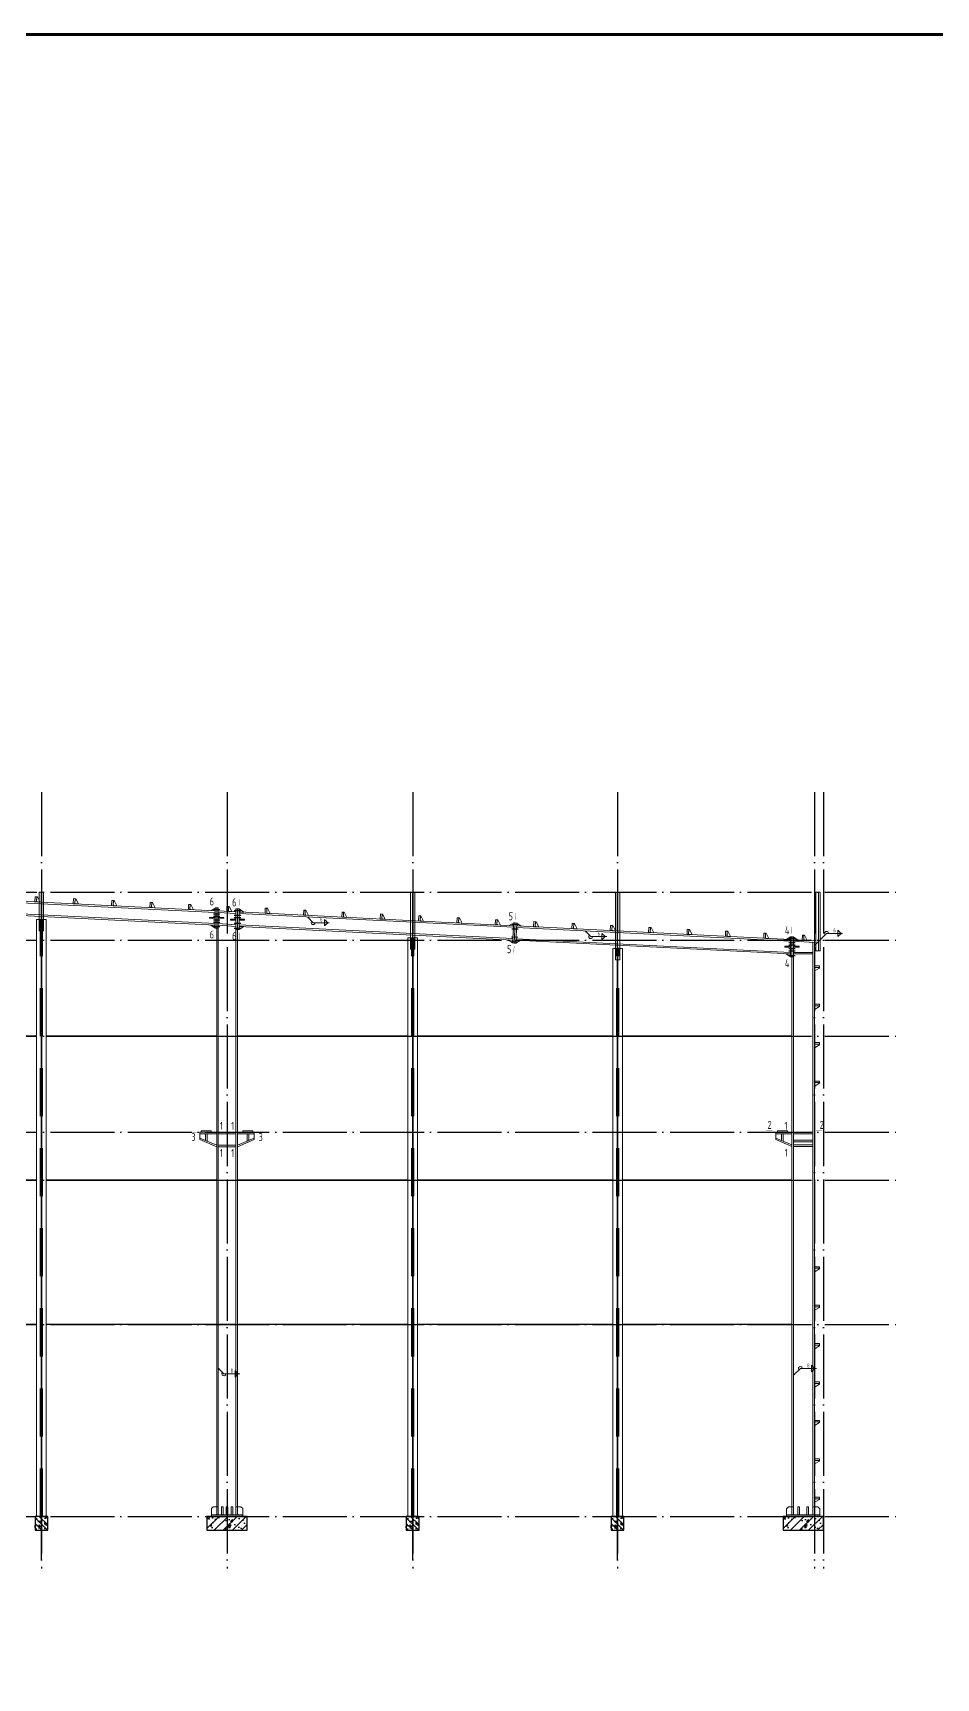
# Model space of a CAD drawing. Extents: x 95752 to 843522, y -411933 to 75567.
# Drawn here: x 186871 to 215091, y -62198 to -10803 of the extents above; entities that cross this region are included whole.
import ezdxf
from ezdxf.enums import TextEntityAlignment as Align

# ---------------------------------------------------------------- set-up
doc = ezdxf.new("R2010")
doc.units = 0
doc.header["$LTSCALE"] = 1000
doc.header["$MEASUREMENT"] = 0
doc.linetypes.add('DOTE', pattern=[2.42, 2, -0.2, 0.02, -0.2])
doc.linetypes.add('线型4', pattern=[2.5, 1.5, -1])
for name, color, linetype, lineweight in [('10', 7, 'Continuous', 18), ('114', 2, 'Continuous', 18), ('12', 2, 'Continuous', 20), ('14', 2, 'Continuous', 20), ('柱子', 3, 'Continuous', 20), ('焊缝标注', 9, 'Continuous', 18), ('门窗', 3, '线型4', 35)]:
    doc.layers.add(name, color=color, linetype=linetype, lineweight=lineweight)
doc.layers.add('DOTE', color=1, linetype='Continuous')
doc.layers.add('PUB_TITLE', color=4, linetype='Continuous')
doc.styles.add('FromPkpm', font='Pkpmeng', dxfattribs={"width": 0.7, "bigfont": 'Pkpmchn'})

msp = doc.modelspace()

# ---------------------------------------------------------------- hatches: boundary and pattern name
h = msp.add_hatch()
h.set_pattern_fill('钢筋混凝土,_O', color=251, scale=50.25)
h.set_pattern_definition([(135, (749264.1, -150317.44), (88.83029, 88.83029), []), (130, (749264.1, -150317.44), (-360.42324, -31.53295), [37.6875, -414.5625]), (185, (749264.1, -150317.44), (69.72255, 377.97655), [30.15, -331.65]), (79.5486, (749234.06, -150320.07), (-290.70096, 346.44337), [32.02945, -352.3239]), (133.8158, (749264.1, -150216.94), (-536.28863, -83.1733), [56.53125, -621.84375]), (83.3644, (749219.4, -150223.9), (-469.668, 489.49423), [48.04417, -528.4858]), (188.8158, (749264.1, -150216.94), (-469.66763, 489.4946), [45.225, -497.475]), (159, (749213.85, -150242.07), (-299.9458, -202.316), [37.6875, -414.5625]), (214, (749213.85, -150242.07), (-122.26595, 364.3879), [30.15, -331.65]), (108.5486, (749188.85, -150258.93), (-422.21187, 162.07157), [32.02945, -352.3239]), (142.5, (749264.1, -150317.44), (-6.110327, 167.279162), [0, -327.63, 0, -336.675, 0, -332.90625]), (172.5, (749264.1, -150317.44), (-132.19244, 198.191885), [0, -191.955, 0, -320.0925, 0, -126.88125]), (212.5, (749376.16, -150317.44), (-268.245774, -11.333823), [0, -125.625, 0, -391.95, 0, -520.0875]), (222.5, (749426.4, -150317.44), (-293.05105, 50.30275), [0, -163.3125, 0, -260.295, 0, -369.3375])])
h.paths.add_polyline_path([(187338.5, -57147), (186936.5, -57147), (186936.5, -57582.2), (187338.5, -57582.2)])
h = msp.add_hatch()
h.set_pattern_fill('钢筋混凝土', color=251, scale=80, style=0)
h.set_pattern_definition([(45, (-125043.78, 75122.37), (-141.42136, 141.42136), []), (50, (-125043.8, 75122.37), (573.80815, -50.2017), [60, -660]), (355, (-125043.8, 75122.4), (-111.0011, 601.7537), [48, -528]), (100.4514, (-124995.96, 75118.2), (462.8075, 551.5516), [50.9922, -560.9137]), (46.1842, (-125043.8, 75282.4), (853.7928, -132.4152), [90, -990]), (96.6356, (-124972.6, 75271.3), (747.7302, 779.2943), [76.4882, -841.3704]), (351.1842, (-125043.8, 75282.4), (747.7296, 779.2949), [72, -792]), (21, (-124963.8, 75242.37), (477.52564, -322.0951), [60, -660]), (326, (-124963.8, 75242.4), (194.6523, 580.12), [48, -528]), (71.4514, (-124924, 75215.53), (672.1781, 258.0244), [50.9922, -560.9137]), (37.5, (-125043.78, 75122.37), (9.72788, 266.31508), [0, -521.6, 0, -536, 0, -530]), (7.5, (-125043.78, 75122.37), (210.45563, 315.52937), [0, -305.6, 0, -509.6, 0, -202]), (327.5, (-125222.18, 75122.37), (427.05795, -18.0439), [0, -200, 0, -624, 0, -828]), (317.5, (-125302.18, 75122.37), (466.54894, 80.084), [0, -260, 0, -414.4, 0, -588])])
h.paths.add_polyline_path([(193567.5, -57147), (192307.5, -57147), (192307.5, -57582.2), (193567.5, -57582.2)])
h = msp.add_hatch()
h.set_pattern_fill('钢筋混凝土,_O', color=251, scale=50.25)
h.set_pattern_definition([(135, (760864.1, -150317.44), (88.83029, 88.83029), []), (130, (760864.1, -150317.44), (-360.42324, -31.53295), [37.6875, -414.5625]), (185, (760864.1, -150317.44), (69.72255, 377.97655), [30.15, -331.65]), (79.5486, (760834.06, -150320.07), (-290.70096, 346.44337), [32.02945, -352.3239]), (133.8158, (760864.1, -150216.94), (-536.28863, -83.1733), [56.53125, -621.84375]), (83.3644, (760819.4, -150223.9), (-469.668, 489.49423), [48.04417, -528.4858]), (188.8158, (760864.1, -150216.94), (-469.66763, 489.4946), [45.225, -497.475]), (159, (760813.85, -150242.07), (-299.9458, -202.316), [37.6875, -414.5625]), (214, (760813.85, -150242.07), (-122.26595, 364.3879), [30.15, -331.65]), (108.5486, (760788.85, -150258.93), (-422.21187, 162.07157), [32.02945, -352.3239]), (142.5, (760864.1, -150317.44), (-6.110327, 167.279162), [0, -327.63, 0, -336.675, 0, -332.90625]), (172.5, (760864.1, -150317.44), (-132.19244, 198.191885), [0, -191.955, 0, -320.0925, 0, -126.88125]), (212.5, (760976.16, -150317.44), (-268.245774, -11.333823), [0, -125.625, 0, -391.95, 0, -520.0875]), (222.5, (761026.4, -150317.44), (-293.05105, 50.30275), [0, -163.3125, 0, -260.295, 0, -369.3375])])
h.paths.add_polyline_path([(198938.5, -57147), (198536.5, -57147), (198536.5, -57582.2), (198938.5, -57582.2)])
h = msp.add_hatch()
h.set_pattern_fill('钢筋混凝土,_O', color=251, scale=50.25)
h.set_pattern_definition([(135, (767264.1, -150317.44), (88.83029, 88.83029), []), (130, (767264.1, -150317.44), (-360.42324, -31.53295), [37.6875, -414.5625]), (185, (767264.1, -150317.44), (69.72255, 377.97655), [30.15, -331.65]), (79.5486, (767234.06, -150320.07), (-290.70096, 346.44337), [32.02945, -352.3239]), (133.8158, (767264.1, -150216.94), (-536.28863, -83.1733), [56.53125, -621.84375]), (83.3644, (767219.4, -150223.9), (-469.668, 489.49423), [48.04417, -528.4858]), (188.8158, (767264.1, -150216.94), (-469.66763, 489.4946), [45.225, -497.475]), (159, (767213.85, -150242.07), (-299.9458, -202.316), [37.6875, -414.5625]), (214, (767213.85, -150242.07), (-122.26595, 364.3879), [30.15, -331.65]), (108.5486, (767188.85, -150258.93), (-422.21187, 162.07157), [32.02945, -352.3239]), (142.5, (767264.1, -150317.44), (-6.110327, 167.279162), [0, -327.63, 0, -336.675, 0, -332.90625]), (172.5, (767264.1, -150317.44), (-132.19244, 198.191885), [0, -191.955, 0, -320.0925, 0, -126.88125]), (212.5, (767376.16, -150317.44), (-268.245774, -11.333823), [0, -125.625, 0, -391.95, 0, -520.0875]), (222.5, (767426.4, -150317.44), (-293.05105, 50.30275), [0, -163.3125, 0, -260.295, 0, -369.3375])])
h.paths.add_polyline_path([(205338.5, -57147), (204936.5, -57147), (204936.5, -57582.2), (205338.5, -57582.2)])
h = msp.add_hatch()
h.set_pattern_fill('钢筋混凝土', color=251, scale=80, style=0)
h.set_pattern_definition([(45, (-107043.78, 75122.37), (-141.42136, 141.42136), []), (50, (-107043.8, 75122.37), (573.80815, -50.2017), [60, -660]), (355, (-107043.8, 75122.4), (-111.0011, 601.7537), [48, -528]), (100.4514, (-106995.96, 75118.2), (462.8075, 551.5516), [50.9922, -560.9137]), (46.1842, (-107043.8, 75282.4), (853.7928, -132.4152), [90, -990]), (96.6356, (-106972.6, 75271.3), (747.7302, 779.2943), [76.4882, -841.3704]), (351.1842, (-107043.8, 75282.4), (747.7296, 779.2949), [72, -792]), (21, (-106963.8, 75242.37), (477.52564, -322.0951), [60, -660]), (326, (-106963.8, 75242.4), (194.6523, 580.12), [48, -528]), (71.4514, (-106924, 75215.53), (672.1781, 258.0244), [50.9922, -560.9137]), (37.5, (-107043.78, 75122.37), (9.72788, 266.31508), [0, -521.6, 0, -536, 0, -530]), (7.5, (-107043.78, 75122.37), (210.45563, 315.52937), [0, -305.6, 0, -509.6, 0, -202]), (327.5, (-107222.18, 75122.37), (427.05795, -18.0439), [0, -200, 0, -624, 0, -828]), (317.5, (-107302.18, 75122.37), (466.54894, 80.084), [0, -260, 0, -414.4, 0, -588])])
h.paths.add_polyline_path([(211567.5, -57147), (210307.5, -57147), (210307.5, -57582.2), (211567.5, -57582.2)])
at = {"layer": '焊缝标注'}
for points in [[(195455.6, -38422.9), (195485.5, -38463.7), (195496.2, -38453.1)], [(204123, -38856.3), (204153, -38897), (204163.6, -38886.5)], [(211287.5, -39315), (211328.1, -39284.9), (211317.5, -39274.3)], [(192662.5, -52514.9), (192692.4, -52555.6), (192703, -52545.1)], [(210637.5, -52739.6), (210678.1, -52709.6), (210667.5, -52698.9)]]:
    msp.add_hatch(color=0, dxfattribs=at).paths.add_polyline_path(points)

# ---------------------------------------------------------------- linework, layer by layer
at = {"color": 2, "const_width": 50}
for points in [[(180888.2, -42147), (186986.7, -42147)], [(187288.2, -42147), (192612.5, -42147)], [(193262.5, -42147), (198586.7, -42147)], [(198888.2, -42147), (204986.7, -42147)], [(205288.2, -42147), (210587.5, -42147)], [(180888.2, -46647), (186986.7, -46647)], [(187288.2, -46647), (192612.5, -46647)], [(193262.5, -46647), (198586.7, -46647)], [(198888.2, -46647), (204986.7, -46647)], [(205288.2, -46647), (210587.5, -46647)], [(180888.2, -51147), (186986.7, -51147)], [(187288.2, -51147), (192612.5, -51147)], [(192662.5, -51147), (193212.5, -51147)], [(193262.5, -51147), (198586.7, -51147)], [(198888.2, -51147), (204986.7, -51147)], [(205288.2, -51147), (210587.5, -51147)]]:
    msp.add_lwpolyline(points, dxfattribs=at)
at = {"color": 6}
for points in [[(187338.5, -57147), (186936.5, -57147), (186936.5, -57582.2), (187338.5, -57582.2)], [(193567.5, -57147), (192307.5, -57147), (192307.5, -57582.2), (193567.5, -57582.2)], [(198938.5, -57147), (198536.5, -57147), (198536.5, -57582.2), (198938.5, -57582.2)], [(205338.5, -57147), (204936.5, -57147), (204936.5, -57582.2), (205338.5, -57582.2)], [(211567.5, -57147), (210307.5, -57147), (210307.5, -57582.2), (211567.5, -57582.2)]]:
    msp.add_lwpolyline(points, close=True, dxfattribs=at)
at = {"layer": '10', "color": 2, "ltscale": 100, "const_width": 9.5}
for points in [[(192612.5, -37838.8), (192612.5, -38038.8)], [(193312.5, -37866.3), (193312.5, -38066.3)], [(201956.9, -38307.4), (201947, -38507.2)], [(192612.5, -39068.8), (192612.5, -38868.8)], [(193312.5, -39116.3), (193312.5, -38916.3)], [(210587.5, -38737.5), (210587.5, -38937.5)], [(201895.5, -39535.9), (201905.5, -39336.2)], [(210587.5, -39967.5), (210587.5, -39767.5)], [(191787.5, -45147), (191987.5, -45147)], [(192612.5, -44847), (192612.5, -45047)], [(193262.5, -44847), (193262.5, -45047)], [(194087.5, -45147), (193887.5, -45147)], [(209787.5, -45089.3), (209987.5, -45089.3)], [(210587.5, -44847), (210587.5, -45047)], [(211537.5, -45089.3), (211337.5, -45089.3)], [(192612.5, -45897), (192612.5, -45697)], [(193262.5, -45897), (193262.5, -45697)], [(210587.5, -45887), (210587.5, -45687)]]:
    msp.add_lwpolyline(points, dxfattribs=at)
at = {"layer": '114', "color": 2, "lineweight": 25, "ltscale": 100}
for p, q in [((192512.5, -38183.2), (192712.5, -38183.2)), ((192512.5, -38323.3), (192712.5, -38323.3)), ((192512.5, -38393.3), (192712.5, -38393.3)), ((192512.5, -38508.3), (192712.5, -38508.3)), ((193162.5, -38215.7), (193362.5, -38215.7)), ((193162.5, -38365.8), (193362.5, -38365.8)), ((193162.5, -38440.8), (193362.5, -38440.8)), ((192512.5, -38583.7), (192712.5, -38583.7)), ((192512.5, -38723.8), (192712.5, -38723.8)), ((193162.5, -38616.2), (193362.5, -38616.2)), ((193162.5, -38766.3), (193362.5, -38766.3)), ((201819.9, -39046.5), (202019.6, -39056.5)), ((201832.8, -38786.8), (202032.6, -38796.8)), ((201839.8, -38647), (202039.6, -38657)), ((201812.9, -39186.4), (202012.6, -39196.3)), ((210487.5, -39081.9), (210687.5, -39081.9)), ((210487.5, -39222), (210687.5, -39222)), ((210487.5, -39292), (210687.5, -39292)), ((210487.5, -39407), (210687.5, -39407)), ((210487.5, -39482.5), (210687.5, -39482.5)), ((210487.5, -39622.5), (210687.5, -39622.5))]:
    msp.add_line(p, q, dxfattribs=at)
at = {"layer": '114', "color": 1, "ltscale": 100, "const_width": 14}
for points in [[(192562.5, -38183.2), (192662.5, -38183.2)], [(192562.5, -38323.3), (192662.5, -38323.3)], [(192562.5, -38393.3), (192662.5, -38393.3)], [(192562.5, -38508.3), (192662.5, -38508.3)], [(193212.5, -38215.7), (193312.5, -38215.7)], [(193212.5, -38365.8), (193312.5, -38365.8)], [(193212.5, -38440.8), (193312.5, -38440.8)], [(192562.5, -38583.7), (192662.5, -38583.7)], [(192562.5, -38723.8), (192662.5, -38723.8)], [(193212.5, -38616.2), (193312.5, -38616.2)], [(193212.5, -38766.3), (193312.5, -38766.3)], [(201869.8, -39049), (201969.7, -39054)], [(201882.8, -38789.3), (201982.7, -38794.3)], [(201889.8, -38649.5), (201989.6, -38654.5)], [(201862.8, -39188.8), (201962.7, -39193.8)], [(210537.5, -39081.9), (210637.5, -39081.9)], [(210537.5, -39222), (210637.5, -39222)], [(210537.5, -39292), (210637.5, -39292)], [(210537.5, -39407), (210637.5, -39407)], [(210537.5, -39482.5), (210637.5, -39482.5)], [(210537.5, -39622.5), (210637.5, -39622.5)]]:
    msp.add_lwpolyline(points, dxfattribs=at)
at = {"layer": '12', "ltscale": 100}
for points in [[(186941.7, -37787), (186933.7, -37946.8)], [(186933.7, -37946.8), (186983.7, -37949.3)], [(186991.7, -37789.5), (186941.7, -37787)], [(186983.7, -37949.3), (186991.7, -37789.5)], [(187084.5, -37934.3), (187083.5, -37954.3), (187003.6, -37950.3), (186984.7, -37929.3), (186991.7, -37789.5), (187011.6, -37790.5), (187084.5, -37934.3)], [(188140.2, -37846.9), (188132.2, -38006.7)], [(188132.2, -38006.7), (188182.2, -38009.2)], [(188190.2, -37849.4), (188140.2, -37846.9)], [(188182.2, -38009.2), (188190.2, -37849.4)], [(189338.7, -37906.8), (189330.7, -38066.6)], [(189388.7, -37909.3), (189338.7, -37906.8)], [(189380.7, -38069.1), (189388.7, -37909.3)], [(190537.2, -37966.7), (190529.2, -38126.5)], [(190587.2, -37969.2), (190537.2, -37966.7)], [(190579.2, -38129), (190587.2, -37969.2)], [(190680, -38114.1), (190679, -38134), (190599.1, -38130), (190580.2, -38109.1), (190587.2, -37969.2), (190607.1, -37970.2), (190680, -38114.1)], [(191735.7, -38026.7), (191727.7, -38186.5)], [(191785.7, -38029.2), (191735.7, -38026.7)], [(191777.7, -38189), (191785.7, -38029.2)], [(191878.5, -38174), (191877.5, -38194), (191797.6, -38190), (191778.7, -38169), (191785.7, -38029.2), (191805.6, -38030.2), (191878.5, -38174)], [(189330.7, -38066.6), (189380.7, -38069.1)], [(190529.2, -38126.5), (190579.2, -38129)], [(191727.7, -38186.5), (191777.7, -38189)], [(192934.2, -38086.6), (192926.2, -38246.4)], [(192926.2, -38246.4), (192976.2, -38248.9)], [(192984.2, -38089.1), (192934.2, -38086.6)], [(192976.2, -38248.9), (192984.2, -38089.1)], [(193077, -38233.9), (193076, -38253.9), (192996.1, -38249.9), (192977.2, -38228.9), (192984.2, -38089.1), (193004.1, -38090.1), (193077, -38233.9)], [(194132.7, -38146.5), (194124.7, -38306.3)], [(194124.7, -38306.3), (194174.7, -38308.8)], [(194182.7, -38149), (194132.7, -38146.5)], [(194174.7, -38308.8), (194182.7, -38149)], [(195331.2, -38206.4), (195323.2, -38366.2)], [(195323.2, -38366.2), (195373.2, -38368.7)], [(195381.2, -38208.9), (195331.2, -38206.4)], [(195373.2, -38368.7), (195381.2, -38208.9)], [(196529.7, -38266.4), (196521.7, -38426.2)], [(196521.7, -38426.2), (196571.7, -38428.7)], [(196579.7, -38268.9), (196529.7, -38266.4)], [(196571.7, -38428.7), (196579.7, -38268.9)], [(196672.5, -38413.7), (196671.5, -38433.7), (196591.7, -38429.7), (196572.7, -38408.7), (196579.7, -38268.9), (196599.6, -38269.9), (196672.5, -38413.7)], [(197728.2, -38326.3), (197720.2, -38486.1)], [(197720.2, -38486.1), (197770.2, -38488.6)], [(197778.2, -38328.8), (197728.2, -38326.3)], [(197770.2, -38488.6), (197778.2, -38328.8)], [(198926.7, -38386.2), (198918.7, -38546)], [(198918.7, -38546), (198968.7, -38548.5)], [(198976.7, -38388.7), (198926.7, -38386.2)], [(198968.7, -38548.5), (198976.7, -38388.7)], [(199069.5, -38533.5), (199068.5, -38553.5), (198988.7, -38549.5), (198969.7, -38528.5), (198976.7, -38388.7), (198996.6, -38389.7), (199069.5, -38533.5)], [(200125.2, -38446.1), (200117.2, -38605.9)], [(200175.2, -38448.6), (200125.2, -38446.1)], [(200167.2, -38608.4), (200175.2, -38448.6)], [(201323.7, -38506.1), (201315.7, -38665.9)], [(201373.7, -38508.6), (201323.7, -38506.1)], [(201365.7, -38668.4), (201373.7, -38508.6)], [(200117.2, -38605.9), (200167.2, -38608.4)], [(201315.7, -38665.9), (201365.7, -38668.4)], [(202522.2, -38566), (202514.2, -38725.8)], [(202514.2, -38725.8), (202564.2, -38728.3)], [(202572.2, -38568.5), (202522.2, -38566)], [(202564.2, -38728.3), (202572.2, -38568.5)], [(202665.1, -38713.3), (202664.1, -38733.3), (202584.2, -38729.3), (202565.2, -38708.3), (202572.2, -38568.5), (202592.1, -38569.5), (202665.1, -38713.3)], [(203720.7, -38625.9), (203712.7, -38785.7)], [(203712.7, -38785.7), (203762.7, -38788.2)], [(203770.7, -38628.4), (203720.7, -38625.9)], [(203762.7, -38788.2), (203770.7, -38628.4)], [(204919.2, -38685.8), (204911.2, -38845.6)], [(204911.2, -38845.6), (204961.2, -38848.1)], [(204969.2, -38688.3), (204919.2, -38685.8)], [(204961.2, -38848.1), (204969.2, -38688.3)], [(205062.1, -38833.2), (205061.1, -38853.1), (204981.2, -38849.1), (204962.2, -38828.2), (204969.2, -38688.3), (204989.2, -38689.3), (205062.1, -38833.2)], [(206117.7, -38745.8), (206109.7, -38905.6)], [(206109.7, -38905.6), (206159.7, -38908.1)], [(206167.7, -38748.3), (206117.7, -38745.8)], [(206159.7, -38908.1), (206167.7, -38748.3)], [(207316.2, -38805.7), (207308.2, -38965.5)], [(207308.2, -38965.5), (207358.2, -38968)], [(207366.2, -38808.2), (207316.2, -38805.7)], [(207358.2, -38968), (207366.2, -38808.2)], [(207459.1, -38953), (207458.1, -38973), (207378.2, -38969), (207359.2, -38948), (207366.2, -38808.2), (207386.2, -38809.2), (207459.1, -38953)], [(208514.7, -38865.6), (208506.8, -39025.4)], [(208506.8, -39025.4), (208556.7, -39027.9)], [(208564.7, -38868.1), (208514.7, -38865.6)], [(208556.7, -39027.9), (208564.7, -38868.1)], [(209713.2, -38925.5), (209705.3, -39085.3)], [(209763.2, -38928), (209713.2, -38925.5)], [(209755.2, -39087.8), (209763.2, -38928)], [(210911.8, -38985.5), (210903.8, -39145.3)], [(210961.7, -38988), (210911.8, -38985.5)], [(210953.7, -39147.8), (210961.7, -38988)], [(211054.6, -39132.8), (211053.6, -39152.7), (210973.7, -39148.8), (210954.7, -39127.8), (210961.7, -38988), (210981.7, -38989), (211054.6, -39132.8)], [(209705.3, -39085.3), (209755.2, -39087.8)], [(210903.8, -39145.3), (210953.7, -39147.8)], [(211447.5, -39947), (211287.5, -39947)], [(211287.5, -39947), (211287.5, -39997)], [(211287.5, -39997), (211447.5, -39997)], [(211447.5, -39997), (211447.5, -39947)], [(211447.5, -41147), (211287.5, -41147)], [(211287.5, -41147), (211287.5, -41197)], [(211287.5, -41197), (211447.5, -41197)], [(211447.5, -41197), (211447.5, -41147)], [(211447.5, -42347), (211287.5, -42347)], [(211287.5, -42347), (211287.5, -42397)], [(211287.5, -42397), (211447.5, -42397)], [(211447.5, -42397), (211447.5, -42347)], [(211447.5, -43547), (211287.5, -43547)], [(211287.5, -43547), (211287.5, -43597)], [(211287.5, -43597), (211447.5, -43597)], [(211447.5, -43597), (211447.5, -43547)], [(211447.5, -49347), (211287.5, -49347)], [(211287.5, -49347), (211287.5, -49397)], [(211287.5, -49397), (211447.5, -49397)], [(211447.5, -49397), (211447.5, -49347)], [(211447.5, -50547), (211287.5, -50547)], [(211287.5, -50547), (211287.5, -50597)], [(211287.5, -50597), (211447.5, -50597)], [(211447.5, -50597), (211447.5, -50547)], [(211447.5, -51747), (211287.5, -51747)], [(211287.5, -51747), (211287.5, -51797)], [(211287.5, -51797), (211447.5, -51797)], [(211447.5, -51797), (211447.5, -51747)], [(211447.5, -52947), (211287.5, -52947)], [(211287.5, -52947), (211287.5, -52997)], [(211287.5, -52997), (211447.5, -52997)], [(211447.5, -52997), (211447.5, -52947)], [(211447.5, -54147), (211287.5, -54147)], [(211287.5, -54147), (211287.5, -54197)], [(211287.5, -54197), (211447.5, -54197)], [(211447.5, -54197), (211447.5, -54147)], [(211447.5, -55347), (211287.5, -55347)], [(211287.5, -55347), (211287.5, -55397)], [(211287.5, -55397), (211447.5, -55397)], [(211447.5, -55397), (211447.5, -55347)], [(211447.5, -56547), (211287.5, -56547)], [(211287.5, -56547), (211287.5, -56597)], [(211287.5, -56597), (211447.5, -56597)], [(211447.5, -56597), (211447.5, -56547)]]:
    msp.add_lwpolyline(points, dxfattribs=at)
for points in [[(188283, -37994.2), (188282, -38014.2), (188202.1, -38010.2), (188183.2, -37989.2), (188190.2, -37849.4), (188210.1, -37850.4), (188283, -37994.2)], [(189481.5, -38054.1), (189480.5, -38074.1), (189400.6, -38070.1), (189381.7, -38049.1), (189388.7, -37909.3), (189408.6, -37910.3), (189481.5, -38054.1)], [(194275.5, -38293.8), (194274.5, -38313.8), (194194.6, -38309.8), (194175.7, -38288.8), (194182.7, -38149), (194202.6, -38150), (194275.5, -38293.8)], [(195474, -38353.8), (195473, -38373.7), (195393.1, -38369.7), (195374.2, -38348.8), (195381.2, -38208.9), (195401.1, -38209.9), (195474, -38353.8)], [(197871, -38473.6), (197870, -38493.6), (197790.1, -38489.6), (197771.2, -38468.6), (197778.2, -38328.8), (197798.1, -38329.8), (197871, -38473.6)], [(200268, -38593.5), (200267, -38613.4), (200187.2, -38609.4), (200168.2, -38588.5), (200175.2, -38448.6), (200195.1, -38449.6)], [(201466.6, -38653.4), (201465.6, -38673.4), (201385.7, -38669.4), (201366.7, -38648.4), (201373.7, -38508.6), (201393.6, -38509.6)], [(203863.6, -38773.2), (203862.6, -38793.2), (203782.7, -38789.2), (203763.7, -38768.2), (203770.7, -38628.4), (203790.6, -38629.4), (203863.6, -38773.2)], [(206260.6, -38893.1), (206259.6, -38913.1), (206179.7, -38909.1), (206160.7, -38888.1), (206167.7, -38748.3), (206187.7, -38749.3), (206260.6, -38893.1)], [(208657.6, -39012.9), (208656.6, -39032.9), (208576.7, -39028.9), (208557.7, -39007.9), (208564.7, -38868.1), (208584.7, -38869.1), (208657.6, -39012.9)], [(209856.1, -39072.9), (209855.1, -39092.8), (209775.2, -39088.8), (209756.2, -39067.9), (209763.2, -38928), (209783.2, -38929), (209856.1, -39072.9)], [(211307.5, -40097), (211287.5, -40097), (211287.5, -40017), (211307.5, -39997), (211447.5, -39997), (211447.5, -40017), (211307.5, -40097)], [(211307.5, -41297), (211287.5, -41297), (211287.5, -41217), (211307.5, -41197), (211447.5, -41197), (211447.5, -41217), (211307.5, -41297)], [(211307.5, -42497), (211287.5, -42497), (211287.5, -42417), (211307.5, -42397), (211447.5, -42397), (211447.5, -42417), (211307.5, -42497)], [(211307.5, -43697), (211287.5, -43697), (211287.5, -43617), (211307.5, -43597), (211447.5, -43597), (211447.5, -43617), (211307.5, -43697)], [(211307.5, -49497), (211287.5, -49497), (211287.5, -49417), (211307.5, -49397), (211447.5, -49397), (211447.5, -49417), (211307.5, -49497)], [(211307.5, -50697), (211287.5, -50697), (211287.5, -50617), (211307.5, -50597), (211447.5, -50597), (211447.5, -50617), (211307.5, -50697)], [(211307.5, -51897), (211287.5, -51897), (211287.5, -51817), (211307.5, -51797), (211447.5, -51797), (211447.5, -51817), (211307.5, -51897)], [(211307.5, -53097), (211287.5, -53097), (211287.5, -53017), (211307.5, -52997), (211447.5, -52997), (211447.5, -53017), (211307.5, -53097)], [(211307.5, -54297), (211287.5, -54297), (211287.5, -54217), (211307.5, -54197), (211447.5, -54197), (211447.5, -54217), (211307.5, -54297)], [(211307.5, -55497), (211287.5, -55497), (211287.5, -55417), (211307.5, -55397), (211447.5, -55397), (211447.5, -55417), (211307.5, -55497)], [(211307.5, -56697), (211287.5, -56697), (211287.5, -56617), (211307.5, -56597), (211447.5, -56597), (211447.5, -56617), (211307.5, -56697)]]:
    msp.add_lwpolyline(points, close=True, dxfattribs=at)
at = {"layer": '14', "color": 2, "ltscale": 100}
for points in [[(192562.5, -38438.3), (192392.5, -38438.3)], [(192392.5, -38438.3), (192392.5, -38463.3)], [(192392.5, -38463.3), (192562.5, -38463.3)], [(192427.6, -38221.5), (192562.5, -38143.2)], [(192542.5, -38227.2), (192427.6, -38221.5)], [(192562.5, -38208.2), (192542.5, -38227.2)], [(192562.5, -38143.2), (192562.5, -38208.2)], [(192562.5, -38463.3), (192562.5, -38438.3)], [(193212.5, -38265.7), (192662.5, -38228.2)], [(192662.5, -38228.2), (192662.5, -38278.3)], [(192662.5, -38278.3), (193212.5, -38315.8)], [(192662.5, -38438.3), (192832.5, -38438.3)], [(192662.5, -38463.3), (192662.5, -38438.3)], [(192832.5, -38463.3), (192662.5, -38463.3)], [(192832.5, -38438.3), (192832.5, -38463.3)], [(193212.5, -38490.8), (193042.5, -38490.8)], [(193042.5, -38490.8), (193042.5, -38515.8)], [(193042.5, -38515.8), (193212.5, -38515.8)], [(193212.5, -38315.8), (193212.5, -38265.7)], [(193212.5, -38515.8), (193212.5, -38490.8)], [(193312.5, -38245.7), (193312.5, -38170.7)], [(193312.5, -38170.7), (193457.3, -38272.9)], [(193332.4, -38266.7), (193312.5, -38245.7)], [(193312.5, -38490.8), (193482.5, -38490.8)], [(193312.5, -38515.8), (193312.5, -38490.8)], [(193482.5, -38515.8), (193312.5, -38515.8)], [(193457.3, -38272.9), (193332.4, -38266.7)], [(193482.5, -38490.8), (193482.5, -38515.8)], [(192562.5, -38768.8), (192427.6, -38672)], [(192427.6, -38672), (192542.5, -38677.8)], [(192542.5, -38677.8), (192562.5, -38698.8)], [(192562.5, -38698.8), (192562.5, -38768.8)], [(192662.5, -38628.7), (193212.5, -38666.2)], [(192662.5, -38678.8), (192662.5, -38628.7)], [(193212.5, -38716.3), (192662.5, -38678.8)], [(193212.5, -38666.2), (193212.5, -38716.3)], [(193312.5, -38736.3), (193332.4, -38717.3)], [(193457.3, -38723.5), (193312.5, -38811.3)], [(193312.5, -38811.3), (193312.5, -38736.3)], [(193332.4, -38717.3), (193457.3, -38723.5)], [(201752.7, -38687.7), (201892, -38604.6)], [(201867.5, -38693.5), (201752.7, -38687.7)], [(201888.5, -38674.5), (201867.5, -38693.5)], [(201892, -38604.6), (201888.5, -38674.5)], [(201988.4, -38679.5), (201991.9, -38609.6)], [(202007.4, -38700.5), (201988.4, -38679.5)], [(201991.9, -38609.6), (202122.2, -38706.2)], [(202122.2, -38706.2), (202007.4, -38700.5)], [(210402.6, -39120.2), (210537.5, -39041.9)], [(210537.5, -39041.9), (210537.5, -39106.9)], [(210637.5, -39111.9), (210637.5, -39046.9)], [(210637.5, -39046.9), (210772.3, -39138.7)], [(201860.6, -39233.8), (201730.2, -39137.2)], [(201730.2, -39137.2), (201845.1, -39142.9)], [(201845.1, -39142.9), (201864, -39163.9)], [(201864, -39163.9), (201860.6, -39233.8)], [(202099.8, -39155.6), (201960.4, -39238.8)], [(201960.4, -39238.8), (201963.9, -39168.9)], [(201963.9, -39168.9), (201984.9, -39149.9)], [(201984.9, -39149.9), (202099.8, -39155.6)], [(210537.5, -39337), (210367.5, -39337)], [(210367.5, -39337), (210367.5, -39362)], [(210367.5, -39362), (210537.5, -39362)], [(210517.5, -39125.9), (210402.6, -39120.2)], [(210537.5, -39662.5), (210402.6, -39570.8)], [(210402.6, -39570.8), (210517.5, -39576.5)], [(210537.5, -39106.9), (210517.5, -39125.9)], [(210537.5, -39362), (210537.5, -39337)], [(210657.4, -39132.9), (210637.5, -39111.9)], [(210637.5, -39337), (210807.5, -39337)], [(210637.5, -39362), (210637.5, -39337)], [(210807.5, -39362), (210637.5, -39362)], [(210637.5, -39527.5), (211237.5, -39527.5)], [(210637.5, -39577.5), (210637.5, -39527.5)], [(210772.3, -39138.7), (210657.4, -39132.9)], [(210807.5, -39337), (210807.5, -39362)], [(211237.5, -39527.5), (211237.5, -39577.5)], [(210517.5, -39576.5), (210537.5, -39597.5)], [(210537.5, -39597.5), (210537.5, -39662.5)], [(211237.5, -39577.5), (210637.5, -39577.5)], [(192262.5, -45400.3), (192262.5, -45197)], [(192262.5, -45197), (192312.5, -45197)], [(192312.5, -45197), (192312.5, -45421.2)], [(192662.5, -45147), (193212.5, -45147)], [(192662.5, -45197), (192662.5, -45147)], [(193212.5, -45197), (192662.5, -45197)], [(193212.5, -45147), (193212.5, -45197)], [(193562.5, -45421.2), (193562.5, -45197)], [(193562.5, -45197), (193612.5, -45197)], [(193612.5, -45197), (193612.5, -45400.3)], [(210262.5, -45400.5), (210262.5, -45197)], [(210262.5, -45197), (210312.5, -45197)], [(210312.5, -45197), (210312.5, -45421.5)], [(210637.5, -45147), (211237.5, -45147)], [(210637.5, -45197), (210637.5, -45147)], [(211237.5, -45197), (210637.5, -45197)], [(192312.5, -45421.2), (192262.5, -45400.3)], [(192662.5, -45547), (193212.5, -45547)], [(192662.5, -45597), (192662.5, -45547)], [(193212.5, -45597), (192662.5, -45597)], [(193212.5, -45547), (193212.5, -45597)], [(193612.5, -45400.3), (193562.5, -45421.2)], [(210312.5, -45421.5), (210262.5, -45400.5)], [(210637.5, -45397), (211237.5, -45397)], [(210637.5, -45447), (210637.5, -45397)], [(211237.5, -45447), (210637.5, -45447)], [(210637.5, -45537), (211237.5, -45537)], [(210637.5, -45587), (210637.5, -45537)], [(211237.5, -45587), (210637.5, -45587)], [(192447.5, -56902), (192502.5, -56847)], [(192447.5, -57097), (192447.5, -56902)], [(192502.5, -56847), (192612.5, -56847)], [(192612.5, -56847), (192612.5, -57077)], [(192612.5, -57097), (192612.5, -56847)], [(192612.5, -56847), (192662.5, -56847)], [(192662.5, -56847), (192662.5, -57097)], [(192762.5, -57097), (192762.5, -56847)], [(192762.5, -56847), (192812.5, -56847)], [(192812.5, -56847), (192812.5, -57097)], [(192912.5, -57097), (192912.5, -56847)], [(192912.5, -56847), (192962.5, -56847)], [(192962.5, -56847), (192962.5, -57097)], [(193062.5, -57097), (193062.5, -56847)], [(193062.5, -56847), (193112.5, -56847)], [(193112.5, -56847), (193112.5, -57097)], [(193212.5, -57097), (193212.5, -56847)], [(193212.5, -56847), (193262.5, -56847)], [(193262.5, -56847), (193262.5, -57077)], [(193372.5, -56847), (193262.5, -56847)], [(193262.5, -56847), (193262.5, -57097)], [(193427.5, -56902), (193372.5, -56847)], [(193427.5, -57097), (193427.5, -56902)], [(210417.5, -56907), (210477.5, -56847)], [(210417.5, -57097), (210417.5, -56907)], [(210477.5, -56847), (210587.5, -56847)], [(210587.5, -56847), (210587.5, -57077)], [(210587.5, -57097), (210587.5, -56847)], [(210587.5, -56847), (210637.5, -56847)], [(210637.5, -56847), (210637.5, -57097)], [(210775, -57097), (210775, -56847)], [(210775, -56847), (210825, -56847)], [(210825, -56847), (210825, -57097)], [(211050, -57097), (211050, -56847)], [(211050, -56847), (211100, -56847)], [(211100, -56847), (211100, -57097)], [(211237.5, -57097), (211237.5, -56847)], [(211237.5, -56847), (211287.5, -56847)], [(211287.5, -56847), (211287.5, -57077)], [(211397.5, -56847), (211287.5, -56847)], [(211287.5, -56847), (211287.5, -57097)], [(211457.5, -56907), (211397.5, -56847)], [(211457.5, -57097), (211457.5, -56907)], [(192592.5, -57097), (192447.5, -57097)], [(192612.5, -57077), (192592.5, -57097)], [(192662.5, -57097), (192612.5, -57097)], [(192812.5, -57097), (192762.5, -57097)], [(192962.5, -57097), (192912.5, -57097)], [(193112.5, -57097), (193062.5, -57097)], [(193262.5, -57097), (193212.5, -57097)], [(193262.5, -57077), (193282.5, -57097)], [(193282.5, -57097), (193427.5, -57097)], [(210567.5, -57097), (210417.5, -57097)], [(210587.5, -57077), (210567.5, -57097)], [(210637.5, -57097), (210587.5, -57097)], [(210825, -57097), (210775, -57097)], [(211100, -57097), (211050, -57097)], [(211287.5, -57097), (211237.5, -57097)], [(211287.5, -57077), (211307.5, -57097)], [(211307.5, -57097), (211457.5, -57097)]]:
    msp.add_lwpolyline(points, dxfattribs=at)
at = {"layer": '14', "ltscale": 100}
for points in [[(192562.5, -38768.8), (192562.5, -38138.8)], [(192562.5, -38138.8), (192612.5, -38138.8)], [(192612.5, -38768.8), (192612.5, -38138.8)], [(192612.5, -38138.8), (192662.5, -38138.8)], [(192612.5, -38138.8), (192612.5, -38768.8)], [(192662.5, -38138.8), (192662.5, -38768.8)], [(193212.5, -38816.3), (193212.5, -38166.3)], [(193212.5, -38166.3), (193262.5, -38166.3)], [(193262.5, -38166.3), (193262.5, -38816.3)], [(193262.5, -38816.3), (193262.5, -38166.3)], [(193262.5, -38166.3), (193312.5, -38166.3)], [(193312.5, -38166.3), (193312.5, -38816.3)], [(192612.5, -38768.8), (192562.5, -38768.8)], [(192662.5, -38768.8), (192612.5, -38768.8)], [(193262.5, -38816.3), (193212.5, -38816.3)], [(193312.5, -38816.3), (193262.5, -38816.3)], [(201860.6, -39233.8), (201892, -38604.6)], [(201892, -38604.6), (201942, -38607.1)], [(201942, -38607.1), (201910.5, -39236.3)], [(201910.5, -39236.3), (201942, -38607.1)], [(201942, -38607.1), (201991.9, -38609.6)], [(201991.9, -38609.6), (201960.4, -39238.8)], [(210537.5, -39667.5), (210537.5, -39037.5)], [(210537.5, -39037.5), (210587.5, -39037.5)], [(210587.5, -39667.5), (210587.5, -39037.5)], [(210587.5, -39037.5), (210637.5, -39037.5)], [(210587.5, -39037.5), (210587.5, -39667.5)], [(210637.5, -39037.5), (210637.5, -39667.5)], [(201910.5, -39236.3), (201860.6, -39233.8)], [(201960.4, -39238.8), (201910.5, -39236.3)], [(210637.5, -39131.9), (211287.5, -39164.4)], [(210637.5, -39182), (210637.5, -39131.9)], [(211287.5, -39214.5), (210637.5, -39182)], [(211287.5, -39164.4), (211287.5, -39214.5)], [(210587.5, -39667.5), (210537.5, -39667.5)], [(210637.5, -39667.5), (210587.5, -39667.5)], [(192087.5, -45147), (192612.5, -45147)], [(192087.5, -45197), (192087.5, -45147)], [(192612.5, -45197), (192087.5, -45197)], [(192087.5, -45197), (192087.5, -45327)], [(192612.5, -45197), (192087.5, -45197)], [(192442.5, -45097), (192132.5, -45097)], [(192132.5, -45097), (192132.5, -45147)], [(192132.5, -45147), (192442.5, -45147)], [(192442.5, -45147), (192442.5, -45097)], [(192612.5, -45147), (192612.5, -45197)], [(192612.5, -45547), (192612.5, -45197)], [(193262.5, -45147), (193787.5, -45147)], [(193262.5, -45197), (193262.5, -45147)], [(193787.5, -45197), (193262.5, -45197)], [(193262.5, -45197), (193262.5, -45547)], [(193787.5, -45197), (193262.5, -45197)], [(193432.5, -45097), (193742.5, -45097)], [(193432.5, -45147), (193432.5, -45097)], [(193742.5, -45147), (193432.5, -45147)], [(193742.5, -45097), (193742.5, -45147)], [(193787.5, -45147), (193787.5, -45197)], [(193787.5, -45327), (193787.5, -45197)], [(210087.5, -45147), (210587.5, -45147)], [(210087.5, -45197), (210087.5, -45147)], [(210587.5, -45197), (210087.5, -45197)], [(210087.5, -45197), (210087.5, -45327)], [(210587.5, -45197), (210087.5, -45197)], [(210442.5, -45097), (210132.5, -45097)], [(210132.5, -45097), (210132.5, -45147)], [(210132.5, -45147), (210442.5, -45147)], [(210442.5, -45147), (210442.5, -45097)], [(210587.5, -45147), (210587.5, -45197)], [(210587.5, -45537), (210587.5, -45197)], [(192087.5, -45327), (192612.5, -45547)], [(192087.5, -45327), (192612.5, -45547)], [(192087.5, -45377), (192087.5, -45327)], [(192612.5, -45597), (192087.5, -45377)], [(192612.5, -45547), (192612.5, -45597)], [(193262.5, -45547), (193787.5, -45327)], [(193262.5, -45547), (193787.5, -45327)], [(193787.5, -45377), (193262.5, -45597)], [(193262.5, -45597), (193262.5, -45547)], [(193787.5, -45327), (193787.5, -45377)], [(210087.5, -45327), (210587.5, -45537)], [(210087.5, -45327), (210587.5, -45537)], [(210087.5, -45377), (210087.5, -45327)], [(210587.5, -45587), (210087.5, -45377)], [(210587.5, -45537), (210587.5, -45587)], [(192447.5, -57147), (192447.5, -57097)], [(192447.5, -57097), (193427.5, -57097)], [(193427.5, -57147), (192447.5, -57147)], [(193427.5, -57097), (193427.5, -57147)], [(210417.5, -57147), (210417.5, -57097)], [(210417.5, -57097), (211457.5, -57097)], [(211457.5, -57147), (210417.5, -57147)], [(211457.5, -57097), (211457.5, -57147)]]:
    msp.add_lwpolyline(points, dxfattribs=at)
at = {"layer": 'DOTE', "linetype": 'DOTE'}
for p, q in [((187137.5, -34520.9), (187137.5, -58772.5)), ((192937.5, -34520.9), (192937.5, -58772.5)), ((198737.5, -34520.9), (198737.5, -58772.5)), ((198737.5, -34520.9), (198737.5, -58772.5)), ((205137.5, -34520.9), (205137.5, -58772.5)), ((205137.5, -34520.9), (205137.5, -58772.5)), ((211287.5, -34520.9), (211287.5, -58772.5)), ((211567.5, -34520.9), (211567.5, -58772.5)), ((153536.7, -37647), (213833.1, -37647)), ((153536.7, -39147), (213833.1, -39147)), ((153536.7, -42147), (213833.1, -42147)), ((153536.7, -45147), (213833.1, -45147)), ((153536.7, -46647), (213833.1, -46647)), ((153536.7, -51147), (213833.1, -51147)), ((153536.7, -57147), (213833.1, -57147))]:
    msp.add_line(p, q, dxfattribs=at)
at = {"layer": 'DOTE'}
for p, q in [((187137.5, -58507.4), (187137.5, -37647)), ((198737.5, -58507.4), (198737.5, -37647)), ((205137.5, -58507.4), (205137.5, -37647))]:
    msp.add_line(p, q, dxfattribs=at)
at = {"layer": 'PUB_TITLE', "const_width": 100}
msp.add_lwpolyline([(149282.8, -92953.3), (264682.8, -92953.3), (264682.8, -10853.3), (149282.8, -10853.3)], close=True, dxfattribs=at)
at = {"layer": '柱子', "ltscale": 100}
for points in [[(183987.5, -37799.5), (192562.5, -38228.2)], [(183987.5, -37849.5), (192562.5, -38278.3)], [(211287.5, -39483), (211287.5, -37647)], [(211287.5, -37647), (211337.5, -37647)], [(211287.5, -37647), (211467.5, -37647)], [(211337.5, -39483), (211337.5, -37647)], [(211417.5, -39483), (211417.5, -37647)], [(211417.5, -37647), (211467.5, -37647)], [(211467.5, -39483), (211467.5, -37647)], [(183987.5, -38200), (192562.5, -38628.7)], [(183987.5, -38250), (192562.5, -38678.8)], [(193312.5, -38265.7), (201887.5, -38694.5)], [(193312.5, -38315.8), (201885, -38744.4)], [(192612.5, -44147), (192612.5, -38768.8)], [(192612.5, -38768.8), (192662.5, -38768.8)], [(192662.5, -44147), (192662.5, -38768.8)], [(193212.5, -44147), (193212.5, -38816.3)], [(193212.5, -38816.3), (193262.5, -38816.3)], [(193262.5, -44147), (193262.5, -38816.3)], [(193312.5, -38666.2), (201867.5, -39094)], [(193312.5, -38716.3), (201865, -39143.9)], [(201984.9, -38749.4), (210537.5, -39177)], [(201987.4, -38699.5), (210537.5, -39126.9)], [(201964.9, -39148.9), (210537.5, -39577.5)], [(201967.4, -39098.9), (210537.5, -39527.5)], [(211237.5, -44147), (211237.5, -39212)], [(211287.5, -39214.5), (211237.5, -39212)], [(211287.5, -44147), (211287.5, -39214.5)], [(211287.5, -39483), (211467.5, -39483)], [(210587.5, -44147), (210587.5, -39667.5)], [(210637.5, -39667.5), (210587.5, -39667.5)], [(210637.5, -44147), (210637.5, -39667.5)], [(192612.5, -45147), (192612.5, -44147)], [(192662.5, -45147), (192662.5, -44147)], [(193212.5, -45147), (193212.5, -44147)], [(193262.5, -45147), (193262.5, -44147)], [(210587.5, -45147), (210587.5, -44147)], [(210637.5, -45147), (210637.5, -44147)], [(211237.5, -45147), (211237.5, -44147)], [(211287.5, -45147), (211287.5, -44147)], [(192612.5, -57097), (192612.5, -45147)], [(192612.5, -45147), (192662.5, -45147)], [(192662.5, -57097), (192662.5, -45147)], [(192662.5, -45147), (193212.5, -45147)], [(193212.5, -57097), (193212.5, -45147)], [(193212.5, -45147), (193262.5, -45147)], [(193262.5, -57097), (193262.5, -45147)], [(210587.5, -57097), (210587.5, -45147)], [(210637.5, -45147), (210587.5, -45147)], [(210637.5, -57097), (210637.5, -45147)], [(211237.5, -57097), (211237.5, -45147)], [(211287.5, -57097), (211287.5, -45147)]]:
    msp.add_lwpolyline(points, dxfattribs=at)
at = {"layer": '柱子'}
for points in [[(187206.3, -37647), (187068.6, -37647), (187068.6, -38852.4), (187206.3, -38852.4)], [(198806.3, -37647), (198668.6, -37647), (198668.6, -39429.3), (198806.3, -39429.3)], [(205206.3, -37647), (205068.6, -37647), (205068.6, -39761.1), (205206.3, -39761.1)]]:
    msp.add_lwpolyline(points, close=True, dxfattribs=at)
for points in [[(186986.7, -57147), (186986.7, -38499), (187288.2, -38499)], [(187288.2, -57147), (187288.2, -38499)], [(198586.7, -57147), (198586.7, -39076), (198888.2, -39076)], [(198888.2, -57147), (198888.2, -39076)], [(204986.7, -57147), (204986.7, -39407.8), (205288.2, -39407.8)], [(205288.2, -57147), (205288.2, -39407.8)]]:
    msp.add_lwpolyline(points, dxfattribs=at)
at = {"layer": '焊缝标注', "color": 0, "lineweight": 18, "ltscale": 100}
for p, q in [((195455.6, -38422.9), (195631.9, -38600.2)), ((204123, -38856.3), (204299.3, -39033.6)), ((211287.5, -39315), (211669.5, -38933.3)), ((192662.5, -52514.9), (192838.8, -52692.2)), ((210637.5, -52739.6), (210849.7, -52527.5))]:
    msp.add_line(p, q, dxfattribs=at)
at = {"layer": '焊缝标注', "color": 0, "ltscale": 100}
for p, q in [((195981.9, -38500.2), (196081.9, -38600.2)), ((195981.9, -38600.2), (195981.9, -38500.2)), ((195631.9, -38600.2), (196131.9, -38600.2)), ((195981.9, -38700.2), (196081.9, -38600.2)), ((195981.9, -38600.2), (195981.9, -38700.2)), ((204299.3, -39033.6), (204799.3, -39033.6)), ((204649.3, -38933.6), (204749.3, -39033.6)), ((204649.3, -39033.6), (204649.3, -38933.6)), ((204649.3, -39133.6), (204749.3, -39033.6)), ((204649.3, -39033.6), (204649.3, -39133.6)), ((211669.5, -38933.3), (212169.5, -38933.3)), ((212019.5, -38833.3), (212119.5, -38933.3)), ((212019.5, -38933.3), (212019.5, -38833.3)), ((212019.5, -39033.3), (212119.5, -38933.3)), ((212019.5, -38933.3), (212019.5, -39033.3)), ((192838.8, -52692.2), (193338.8, -52692.2)), ((193188.8, -52592.2), (193288.8, -52692.2)), ((193188.8, -52692.2), (193188.8, -52592.2)), ((193188.8, -52792.2), (193288.8, -52692.2)), ((193188.8, -52692.2), (193188.8, -52792.2)), ((210849.7, -52527.5), (211349.7, -52527.5)), ((211199.7, -52427.5), (211299.7, -52527.5)), ((211199.7, -52527.5), (211199.7, -52427.5)), ((211199.7, -52627.5), (211299.7, -52527.5)), ((211199.7, -52527.5), (211199.7, -52627.5))]:
    msp.add_line(p, q, dxfattribs=at)
at = {"layer": '焊缝标注', "color": 0, "linetype": 'Continuous'}
for points in [[(195455.6, -38422.9), (195485.5, -38463.7), (195496.2, -38453.1)], [(204123, -38856.3), (204153, -38897), (204163.6, -38886.5)], [(211287.5, -39315), (211328.1, -39284.9), (211317.5, -39274.3)], [(192662.5, -52514.9), (192692.4, -52555.6), (192703, -52545.1)], [(210637.5, -52739.6), (210678.1, -52709.6), (210667.5, -52698.9)]]:
    msp.add_lwpolyline(points, close=True, dxfattribs=at)
at = {"layer": '焊缝标注', "color": 0, "ltscale": 100}
for centre, start, end in [((195631.9, -38600.2), 134.8405, 0), ((204299.3, -39033.6), 134.8405, 0), ((211669.5, -38933.3), 0, 224.97722), ((192838.8, -52692.2), 134.84058, 0), ((210849.7, -52527.5), 0, 224.97682)]:
    msp.add_arc(centre, 62.5, start, end, dxfattribs=at)
at = {"layer": '门窗'}
for points in [[(187112.3, -57147), (187112.3, -38499)], [(187162.6, -57147), (187162.6, -38499)], [(198712.3, -57147), (198712.3, -39076)], [(198762.6, -57147), (198762.6, -39076)], [(205112.3, -57147), (205112.3, -39407.8)], [(205162.6, -57147), (205162.6, -39407.8)]]:
    msp.add_lwpolyline(points, dxfattribs=at)

# ---------------------------------------------------------------- texts
at = {"layer": '10', "color": 2, "style": 'FromPkpm', "width": 0.77}
for s, p in [('6', (192462.5, -37938.8)), ('6', (193162.5, -37966.3)), ('6', (192462.5, -38968.8)), ('6', (193162.5, -39016.3)), ('4', (210437.5, -38837.5)), ('4', (210437.5, -39867.5)), ('3', (191887.5, -45297)), ('1', (192762.5, -44947)), ('1', (193112.5, -44947)), ('3', (193987.5, -45297)), ('2', (209887.5, -44915.7)), ('1', (210404.1, -44947)), ('2', (211517.2, -44915.7)), ('1', (192762.5, -45797)), ('1', (193112.5, -45797)), ('1', (210404.1, -45787))]:
    msp.add_text(s, height=250, dxfattribs=at).set_placement(p, align=Align.MIDDLE_CENTER)
for p in [(201802.1, -38399.8), (201750.7, -39428.5)]:
    msp.add_text('5', height=250, rotation=357.13733, dxfattribs=at).set_placement(p, align=Align.MIDDLE_CENTER)
at = {"layer": '焊缝标注', "color": 0, "style": 'FromPkpm', "width": 0.7}
for s, p in [('6', (195881.9, -38565.2)), ('6', (204549.3, -38998.6)), ('6', (211919.5, -38898.3)), ('8', (211099.7, -52492.5)), ('8', (193088.8, -52657.2))]:
    msp.add_text(s, height=125, dxfattribs=at).set_placement(p, align=Align.CENTER)

doc.saveas('drawing.dxf')
